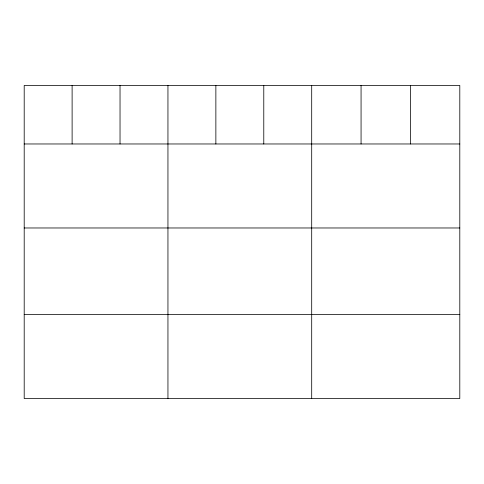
<?xml version="1.0" encoding="UTF-8"?>
<svg xmlns="http://www.w3.org/2000/svg" width="484" height="484" viewBox="0 0 484 484"><rect width="100%" height="100%" fill="white"/><g stroke="black" fill="none" stroke-linecap="round" stroke-linejoin="round"><path stroke-width="0.73" d="M459.8 143.972L459.8 398.532L24.2 398.532L24.2 85.468L459.8 85.468L459.8 143.972L24.2 143.972M24.2 227.976L459.8 227.976M24.2 314.527L459.8 314.527M410.432 85.468L410.432 143.972M361.064 85.468L361.064 143.972M311.696 85.468L311.696 398.532M263.78 85.468L263.78 143.972M215.864 85.468L215.864 143.972M167.948 85.468L167.948 398.532M120.032 85.468L120.032 143.972M72.116 85.468L72.116 143.972"/></g></svg>
